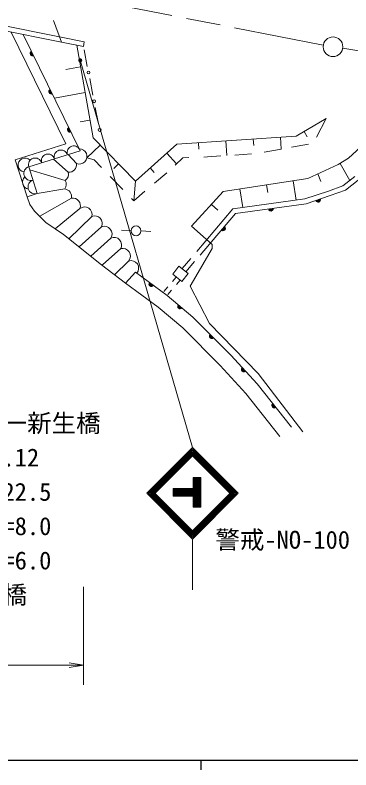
# Model space of a CAD drawing. Units: millimetres, scale not verified. Extents: x 40000 to 680000, y 20000 to 380000.
# Drawn here: x 249078 to 283312, y 204000 to 281002 of the extents above; entities that cross this region are included whole.
import ezdxf
from ezdxf.enums import TextEntityAlignment as Align

# ---------------------------------------------------------------- set-up
doc = ezdxf.new("R2010")
doc.units = ezdxf.units.MM
doc.header["$LTSCALE"] = 1000
doc.linetypes.add('CHAIN', pattern=[18.5, 12, -1.5, 3.5, -1.5])
for name, color, linetype, lineweight in [('M-BGD', 7, 'Continuous', 13), ('M-BMK', 2, 'CHAIN', 13), ('M-BMK-SRVR', 3, 'Continuous', 13), ('M-STR-STR1', 1, 'Continuous', 13), ('M-STR-STR3', 7, 'Continuous', 13), ('M-STR-STRC', 7, 'Continuous', 13), ('M-TTL-BAND', 7, 'Continuous', 25)]:
    doc.layers.add(name, color=color, linetype=linetype, lineweight=lineweight)
doc.styles.add('ＭＳ ゴシック', font='')
doc.styles.get('ＭＳ ゴシック').set_extended_font_data('MS Gothic')

# ---------------------------------------------------------------- blocks, each defined once
blk = doc.blocks.new('open_arrow')
at = {"color": 0, "linetype": 'Continuous', "lineweight": -2}
blk.add_lwpolyline([(7.5, 1.25), (0, 0), (7.5, -1.25)], dxfattribs=at)
blk = doc.blocks.new('filled_dot')
at = {"color": 0, "linetype": 'Continuous', "lineweight": -2, "const_width": 1.25}
blk.add_lwpolyline([(-0.625, 0, 1), (0.625, 0, 1)], format="xyb", close=True, dxfattribs=at)

msp = doc.modelspace()

# ---------------------------------------------------------------- linework, layer by layer
at = {"layer": 'M-BGD'}
for p, q in [((248667, 279268), (254267, 267866)), ((249902, 279022), (255724, 267168)), ((256135, 278290), (253601, 278795)), ((253807, 278244), (256037, 277800)), ((256037, 277800), (256135, 278290)), ((257035, 268475), (255361, 277935)), ((256114, 277447), (256440, 275772)), ((254260, 275448), (255754, 275713)), ((256684, 274517), (257009, 272842)), ((253087, 272538), (256218, 273092)), ((257253, 271587), (257579, 269912)), ((255706, 270116), (256713, 270294)), ((277726, 268644), (280788, 270451)), ((280788, 270451), (279799, 268558)), ((278847, 268599), (278537, 269122)), ((257035, 268475), (261351, 264070)), ((265555, 267832), (277726, 268644)), ((267817, 267329), (267774, 267980)), ((270657, 266671), (270557, 268166)), ((273405, 267693), (273361, 268353)), ((276201, 267328), (276121, 268537)), ((249079, 266248), (254267, 267866)), ((256388, 266434), (257760, 267735)), ((261351, 264070), (265555, 267832)), ((276203, 267329), (274457, 267008)), ((278989, 267840), (277262, 267523)), ((283072, 266390), (284688, 267912)), ((250466, 265528), (255724, 267168)), ((255341, 265854), (254482, 266781)), ((257130, 266228), (256388, 266434)), ((265524, 265828), (264542, 266925)), ((266170, 266438), (265396, 265707)), ((266773, 266462), (266170, 266438)), ((268680, 266538), (268328, 266524)), ((270067, 266631), (268680, 266538)), ((273174, 266840), (271482, 266726)), ((249079, 266248), (250294, 262470)), ((254504, 264974), (252986, 266314)), ((257895, 265441), (257130, 266228)), ((259159, 265357), (259634, 265823)), ((278910, 264340), (282016, 265769)), ((282016, 265769), (283072, 266390)), ((283215, 264144), (282208, 265857)), ((250466, 265528), (251341, 262806)), ((254171, 264131), (250571, 265203)), ((263259, 264955), (262850, 265412)), ((264533, 264923), (263283, 263859)), ((260068, 263206), (258776, 264535)), ((270305, 263004), (278910, 264340)), ((279925, 264807), (280257, 264024)), ((282505, 263591), (283717, 264534)), ((282750, 263148), (284044, 264155)), ((261178, 262065), (261351, 264070)), ((274713, 263688), (274837, 262892)), ((277740, 262121), (277431, 264110)), ((281024, 263053), (282505, 263591)), ((250294, 262470), (251341, 262806)), ((254163, 263265), (251320, 262800)), ((262313, 263032), (261178, 262065)), ((267052, 259477), (270305, 263004)), ((271996, 263267), (272291, 261366)), ((278633, 262245), (281024, 263053)), ((278749, 261756), (281189, 262581)), ((281189, 262581), (282750, 263148)), ((250294, 262470), (250588, 261683)), ((254819, 262321), (251596, 260476)), ((261178, 262065), (260945, 262305)), ((271292, 261227), (278633, 262245)), ((250588, 261683), (251065, 261015)), ((255686, 261275), (253153, 259207)), ((267603, 256894), (271292, 261227)), ((269086, 261683), (269759, 261085)), ((271549, 260758), (278749, 261756)), ((251065, 261015), (252210, 259852)), ((256914, 260468), (254564, 258182)), ((267938, 256517), (271549, 260758)), ((252210, 259852), (254022, 258612)), ((257902, 259407), (255610, 257352)), ((260910, 259028), (259910, 259078)), ((261910, 258978), (262910, 258928)), ((267052, 259477), (269166, 257598)), ((254022, 258612), (257894, 255541)), ((258836, 258254), (256807, 256403)), ((266934, 253333), (269166, 257190)), ((269166, 257190), (269166, 257598)), ((259853, 257179), (257977, 255523)), ((260642, 255911), (259223, 254513)), ((266104, 255134), (266993, 256177)), ((266497, 254824), (267375, 255855)), ((257894, 255541), (260335, 253653)), ((265787, 255384), (265142, 254566)), ((266729, 254642), (265787, 255384)), ((260335, 253653), (261360, 254761)), ((261360, 254761), (264591, 252380)), ((265114, 253808), (265515, 254272)), ((265142, 254566), (266084, 253823)), ((266084, 253823), (266729, 254642)), ((260335, 253653), (263664, 251200)), ((265517, 253510), (265908, 253962)), ((264257, 252817), (264647, 253269)), ((264635, 252490), (265014, 252929)), ((268911, 249539), (266934, 253333)), ((264591, 252380), (267211, 250191)), ((263664, 251200), (266195, 249085)), ((267211, 250191), (271059, 246307)), ((273852, 244438), (268911, 249539)), ((266195, 249085), (269973, 245272)), ((271059, 246307), (273749, 243369)), ((269973, 245272), (272607, 242395)), ((278411, 238476), (273852, 244438)), ((273749, 243369), (277249, 238960)), ((272607, 242395), (276074, 238028))]:
    msp.add_line(p, q, dxfattribs=at)
for centre, radius in [((256562, 275144), 150), ((257131, 272214), 150), ((257701, 269284), 150), ((261406, 258994), 500)]:
    msp.add_circle(centre, radius, dxfattribs=at)
for centre, radius, start, end in [((250856, 277079), 250, 116.15677, 296.15677), ((250856, 277079), 200, 116.15677, 296.15677), ((250856, 277079), 150, 116.15677, 296.15677), ((250856, 277079), 100, 116.15677, 296.15677), ((250856, 277079), 50, 116.15677, 296.15677), ((252765, 273194), 250, 116.15677, 296.15677), ((252765, 273194), 200, 116.15677, 296.15677), ((252765, 273194), 150, 116.15677, 296.15677), ((252765, 273194), 100, 116.15677, 296.15677), ((252765, 273194), 50, 116.15677, 296.15677), ((254673, 269308), 250, 116.15677, 296.15677), ((254673, 269308), 200, 116.15677, 296.15677), ((254673, 269308), 150, 116.15677, 296.15677), ((254673, 269308), 100, 116.15677, 296.15677), ((254673, 269308), 50, 116.15677, 296.15677), ((253752, 266553), 688, 17.32792, 197.32792), ((255067, 266963), 688, 17.32792, 197.32792), ((255621, 266584), 781, 249.01623, 89.53994), ((252438, 266143), 688, 17.32792, 197.32792), ((250082, 265704), 715, 42.65845, 261.91448), ((251123, 265733), 688, 17.32792, 197.32792), ((254567, 265753), 781, 265.41889, 7.43487), ((250680, 264846), 715, 107.39249, 287.39249), ((253746, 264786), 781, 302.92799, 13.93568), ((250544, 263963), 715, 132.59069, 260.67302), ((251107, 263482), 715, 107.39249, 287.39249), ((253517, 263703), 781, 325.87854, 33.15004), ((254057, 262491), 781, 347.38849, 82.14414), ((254955, 261551), 781, 339.27144, 100.05273), ((279969, 262168), 250, 198.6767, 18.6767), ((279969, 262168), 200, 198.6767, 18.6767), ((279969, 262168), 150, 198.6767, 18.6767), ((279969, 262168), 100, 198.6767, 18.6767), ((279969, 262168), 50, 198.6767, 18.6767), ((256154, 260649), 781, 346.60773, 126.75103), ((275149, 261257), 250, 187.8917, 7.8917), ((275149, 261257), 200, 187.8917, 7.8917), ((275149, 261257), 150, 187.8917, 7.8917), ((275149, 261257), 100, 187.8917, 7.8917), ((275149, 261257), 50, 187.8917, 7.8917), ((257195, 259739), 781, 334.88029, 111.09588), ((258179, 258677), 781, 327.20347, 110.75535), ((270270, 259256), 250, 229.58798, 49.58798), ((270270, 259256), 200, 229.58798, 49.58798), ((270270, 259256), 150, 229.58798, 49.58798), ((270270, 259256), 100, 229.58798, 49.58798), ((270270, 259256), 50, 229.58798, 49.58798), ((259162, 257544), 781, 332.13582, 114.68306), ((260052, 256423), 781, 319.07056, 104.79515), ((260895, 255172), 781, 319.58348, 108.83456), ((262975, 253570), 250, 143.6157, 323.6157), ((262975, 253570), 200, 143.6157, 323.6157), ((262975, 253570), 150, 143.6157, 323.6157), ((262975, 253570), 100, 143.6157, 323.6157), ((262975, 253570), 50, 143.6157, 323.6157), ((265901, 251286), 250, 140.11731, 320.11731), ((265901, 251286), 200, 140.11731, 320.11731), ((265901, 251286), 150, 140.11731, 320.11731), ((265901, 251286), 100, 140.11731, 320.11731), ((265901, 251286), 50, 140.11731, 320.11731), ((269135, 248249), 250, 134.73838, 314.73838), ((269135, 248249), 200, 134.73838, 314.73838), ((269135, 248249), 150, 134.73838, 314.73838), ((269135, 248249), 100, 134.73838, 314.73838), ((269135, 248249), 50, 134.73838, 314.73838), ((272404, 244838), 250, 132.47917, 312.47917), ((272404, 244838), 200, 132.47917, 312.47917), ((272404, 244838), 150, 132.47917, 312.47917), ((272404, 244838), 100, 132.47917, 312.47917), ((272404, 244838), 50, 132.47917, 312.47917), ((275499, 241165), 250, 128.4373, 308.4373), ((275499, 241165), 200, 128.4373, 308.4373), ((275499, 241165), 150, 128.4373, 308.4373), ((275499, 241165), 100, 128.4373, 308.4373), ((275499, 241165), 50, 128.4373, 308.4373)]:
    msp.add_arc(centre, radius, start, end, dxfattribs=at)
at = {"layer": 'M-BMK'}
msp.add_line((235138, 286829), (280502, 277926), dxfattribs=at)
msp.add_open_spline([(282481, 277634), (286821, 276910), (291162, 276186), (295518, 275572), (302047, 274651), (308612, 273977), (315189, 273468), (319808, 273110), (324433, 272833), (329062, 272729), (334631, 272603), (340205, 272726), (345777, 272843), (350138, 272933), (354499, 273020), (358854, 273241), (363584, 273480), (368309, 273879), (373015, 274420), (373799, 274510), (374583, 274604), (375367, 274703), (375889, 274768), (376411, 274836), (376933, 274906), (377020, 274917), (377107, 274929), (377194, 274940), (377281, 274952), (377368, 274964), (377454, 274975), (377541, 274987), (377628, 274999), (377715, 275011), (377879, 275033), (378043, 275055), (378207, 275078), (378371, 275101), (378534, 275124), (378698, 275146), (379155, 275210), (379611, 275273), (380067, 275335)], degree=3, knots=[0, 0, 0, 0, 1, 1, 1, 2, 2, 2, 3, 3, 3, 4, 4, 4, 5, 5, 5, 6, 6, 6, 7, 7, 7, 8, 8, 8, 9, 9, 9, 10, 10, 10, 11, 11, 11, 12, 12, 12, 13, 13, 13, 14, 14, 14, 14], dxfattribs=at)
at = {"layer": 'M-BMK-SRVR'}
msp.add_circle((281490, 277770), 1000, dxfattribs=at)
at = {"layer": 'M-STR-STR1'}
for p, q in [((253601, 278795), (231635, 283172)), ((231838, 282622), (253807, 278244)), ((252978, 280458), (253807, 278244))]:
    msp.add_line(p, q, dxfattribs=at)
at = {"layer": 'M-STR-STR3'}
for p, q in [((256037, 222677), (256037, 212677)), ((256037, 214677), (226479, 214677))]:
    msp.add_line(p, q, dxfattribs=at)
at = {"layer": 'M-STR-STRC'}
for p, q in [((267166, 236884), (255721, 276388)), ((262499, 232217), (267166, 236884)), ((262640, 232217), (267166, 236743)), ((262782, 232217), (267166, 236601)), ((262923, 232217), (267166, 236460)), ((271833, 232217), (267166, 236884)), ((271691, 232217), (267166, 236743)), ((271550, 232217), (267166, 236601)), ((271408, 232217), (267166, 236460)), ((262994, 232147), (267236, 236389)), ((263064, 232076), (267307, 236319)), ((263135, 232005), (267378, 236248)), ((271196, 232005), (266953, 236248)), ((271267, 232076), (267024, 236319)), ((271338, 232147), (267095, 236389)), ((267226, 233816), (267223, 230816)), ((267226, 233816), (268026, 233815)), ((267326, 233816), (267323, 230816)), ((267426, 233816), (267423, 230816)), ((267526, 233816), (267523, 230816)), ((267626, 233816), (267623, 230816)), ((267726, 233816), (267723, 230816)), ((267826, 233815), (267823, 230815)), ((267926, 233815), (267923, 230815)), ((268026, 233815), (268023, 230815)), ((265204, 232718), (265203, 231918)), ((265203, 232618), (267224, 232616)), ((265204, 232718), (267225, 232716)), ((267166, 227550), (262499, 232217)), ((267166, 227692), (262640, 232217)), ((267166, 227833), (262782, 232217)), ((267166, 227975), (262923, 232217)), ((267236, 228045), (262994, 232288)), ((267307, 228116), (263064, 232359)), ((267378, 228187), (263135, 232429)), ((265203, 232518), (267224, 232516)), ((265203, 232418), (267224, 232416)), ((265203, 232318), (267224, 232316)), ((265203, 232218), (267224, 232216)), ((265203, 232118), (267224, 232116)), ((265203, 232018), (267224, 232016)), ((265203, 231918), (267224, 231916)), ((266953, 228187), (271196, 232429)), ((267024, 228116), (271267, 232359)), ((267095, 228045), (271338, 232288)), ((267166, 227975), (271408, 232217)), ((267166, 227833), (271550, 232217)), ((267166, 227692), (271691, 232217)), ((267166, 227550), (271833, 232217)), ((267223, 230816), (268023, 230815)), ((267166, 227550), (267166, 222384))]:
    msp.add_line(p, q, dxfattribs=at)
at = {"layer": 'M-TTL-BAND'}
for p, q in [((40000, 205000), (579000, 205000)), ((268000, 205000), (268000, 204000))]:
    msp.add_line(p, q, dxfattribs=at)

# ---------------------------------------------------------------- block references
at = {"layer": 'M-STR-STR3', "xscale": 193, "yscale": 193, "rotation": 180}
msp.add_blockref('open_arrow', (256037, 214677), dxfattribs=at)
at = {"layer": 'M-STR-STRC', "xscale": 160, "yscale": 160, "rotation": 286.2}
msp.add_blockref('filled_dot', (255721, 276388), dxfattribs=at)

# ---------------------------------------------------------------- texts
at = {"layer": 'M-STR-STR1', "style": 'ＭＳ ゴシック'}
for s, p in [('第一新生橋', (245294, 237902)), ('H7.12', (245294, 234402)), ('L=22.5', (245294, 230902)), ('W1=8.0', (245294, 227402)), ('W2=6.0', (245294, 223902)), ('PC橋', (245294, 220402))]:
    msp.add_text(s, height=1833, dxfattribs=at).set_placement(p, align=Align.BOTTOM_LEFT)
at = {"layer": 'M-STR-STRC', "style": 'ＭＳ ゴシック'}
msp.add_text('警戒-NO-100', height=1833, dxfattribs=at).set_placement((269494, 226011), align=Align.BOTTOM_LEFT)

doc.saveas('drawing.dxf')
